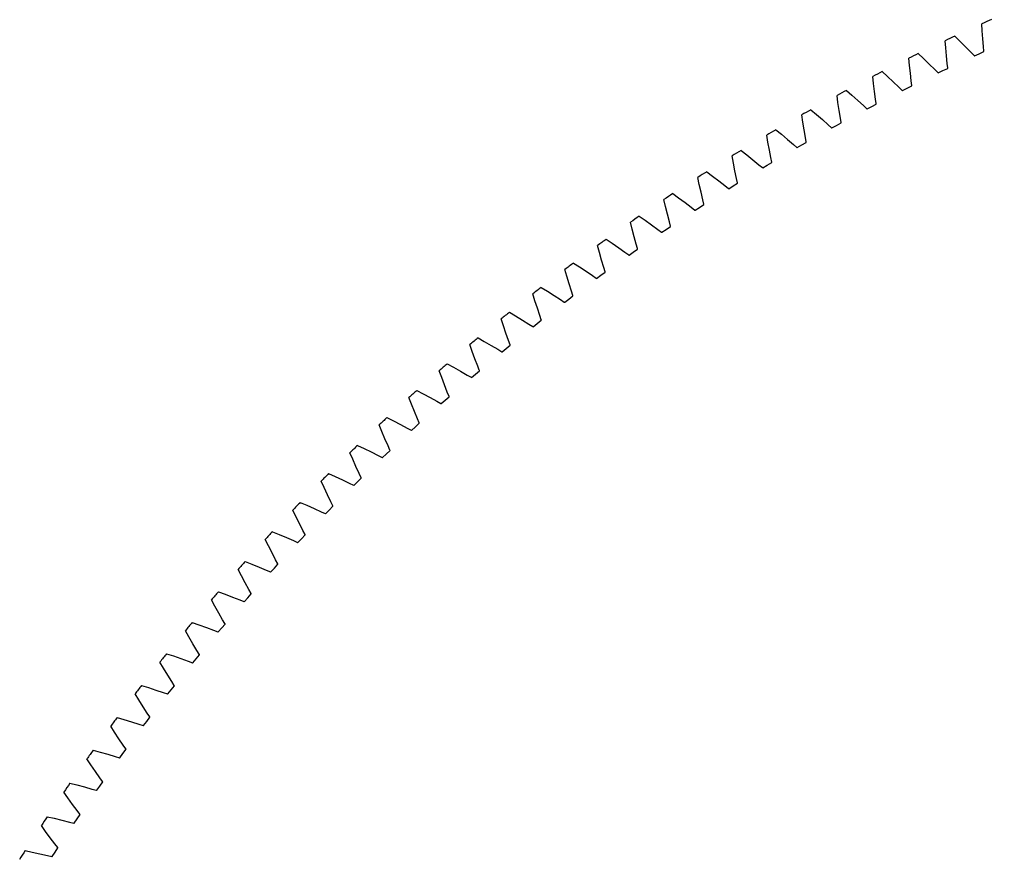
# Model space of a CAD drawing. Extents: x -220 to 220, y -220 to 220.
# Drawn here: x -185.7 to -89.1, y 117.4 to 200.8 of the extents above; entities that cross this region are included whole.
import ezdxf

# ---------------------------------------------------------------- set-up
doc = ezdxf.new("R2010")
doc.units = 0

msp = doc.modelspace()

# ---------------------------------------------------------------- linework, layer by layer
at = {"layer": 'layer0'}
for p, q in [((-90.046, 199.68), (-90.091, 200.39)), ((-92.779, 199.16), (-92.27, 198.662)), ((-89.989, 198.892), (-90.046, 199.68)), ((-93.678, 198.002), (-93.736, 198.711)), ((-93.607, 197.215), (-93.678, 198.002)), ((-92.27, 198.662), (-91.711, 198.104)), ((-91.711, 198.104), (-91.175, 197.558)), ((-89.926, 198.13), (-89.989, 198.892)), ((-89.885, 197.68), (-89.926, 198.13)), ((-96.401, 197.432), (-95.883, 196.944)), ((-93.53, 196.454), (-93.607, 197.215)), ((-91.175, 197.558), (-90.862, 197.233)), ((-90.862, 197.233), (-90.838, 197.212)), ((-90.838, 197.212), (-90.829, 197.209)), ((-90.829, 197.209), (-90.359, 197.424)), ((-90.359, 197.424), (-89.889, 197.64)), ((-89.889, 197.64), (-89.885, 197.648)), ((-89.885, 197.648), (-89.885, 197.68)), ((-97.279, 196.258), (-97.349, 196.966)), ((-97.193, 195.473), (-97.279, 196.258)), ((-95.883, 196.944), (-95.314, 196.396)), ((-95.314, 196.396), (-94.768, 195.86)), ((-93.48, 196.005), (-93.53, 196.454)), ((-100.847, 194.449), (-100.93, 195.155)), ((-99.99, 195.638), (-99.464, 195.16)), ((-99.464, 195.16), (-98.885, 194.622)), ((-97.102, 194.713), (-97.193, 195.473)), ((-94.768, 195.86), (-94.449, 195.54)), ((-94.449, 195.54), (-94.424, 195.52)), ((-94.424, 195.52), (-94.416, 195.517)), ((-94.416, 195.517), (-93.95, 195.741)), ((-93.95, 195.741), (-93.483, 195.965)), ((-93.483, 195.965), (-93.48, 195.973)), ((-93.48, 195.973), (-93.48, 196.005)), ((-100.747, 193.665), (-100.847, 194.449)), ((-98.885, 194.622), (-98.33, 194.096)), ((-97.509, 193.993), (-97.047, 194.225)), ((-97.045, 194.265), (-97.102, 194.713)), ((-97.047, 194.225), (-97.043, 194.233)), ((-97.043, 194.233), (-97.045, 194.265)), ((-104.382, 192.575), (-104.478, 193.279)), ((-103.547, 193.78), (-103.012, 193.311)), ((-103.012, 193.311), (-102.423, 192.784)), ((-100.642, 192.907), (-100.747, 193.665)), ((-98.33, 194.096), (-98.005, 193.783)), ((-98.005, 193.783), (-97.98, 193.762)), ((-97.98, 193.762), (-97.971, 193.76)), ((-97.971, 193.76), (-97.509, 193.993)), ((-104.267, 191.793), (-104.382, 192.575)), ((-102.423, 192.784), (-101.858, 192.268)), ((-101.858, 192.268), (-101.528, 191.96)), ((-101.036, 192.179), (-100.578, 192.42)), ((-100.576, 192.461), (-100.642, 192.907)), ((-100.578, 192.42), (-100.575, 192.428)), ((-100.575, 192.428), (-100.576, 192.461)), ((-107.882, 190.636), (-107.99, 191.339)), ((-107.069, 191.856), (-106.526, 191.397)), ((-106.526, 191.397), (-105.927, 190.881)), ((-104.149, 191.037), (-104.267, 191.793)), ((-101.528, 191.96), (-101.502, 191.941)), ((-101.502, 191.941), (-101.493, 191.939)), ((-101.493, 191.939), (-101.036, 192.179)), ((-107.753, 189.856), (-107.882, 190.636)), ((-105.927, 190.881), (-105.353, 190.375)), ((-105.353, 190.375), (-105.017, 190.074)), ((-104.982, 190.053), (-104.529, 190.302)), ((-104.529, 190.302), (-104.076, 190.551)), ((-104.075, 190.592), (-104.149, 191.037)), ((-104.076, 190.551), (-104.072, 190.559)), ((-104.072, 190.559), (-104.075, 190.592)), ((-111.346, 188.634), (-111.467, 189.335)), ((-110.555, 189.869), (-110.004, 189.42)), ((-110.004, 189.42), (-109.396, 188.915)), ((-107.62, 189.103), (-107.753, 189.856)), ((-105.017, 190.074), (-104.991, 190.055)), ((-104.991, 190.055), (-104.982, 190.053)), ((-111.203, 187.857), (-111.346, 188.634)), ((-109.396, 188.915), (-108.812, 188.419)), ((-108.812, 188.419), (-108.471, 188.124)), ((-108.436, 188.104), (-107.987, 188.361)), ((-107.987, 188.361), (-107.539, 188.618)), ((-107.538, 188.659), (-107.62, 189.103)), ((-107.539, 188.618), (-107.535, 188.627)), ((-107.535, 188.627), (-107.538, 188.659)), ((-114.004, 187.818), (-113.445, 187.379)), ((-113.445, 187.379), (-112.828, 186.885)), ((-111.056, 187.106), (-111.203, 187.857)), ((-108.471, 188.124), (-108.444, 188.105)), ((-108.444, 188.105), (-108.436, 188.104)), ((-114.772, 186.569), (-114.907, 187.267)), ((-114.615, 185.794), (-114.772, 186.569)), ((-112.828, 186.885), (-112.236, 186.401)), ((-112.236, 186.401), (-111.889, 186.112)), ((-111.409, 186.357), (-110.966, 186.623)), ((-110.966, 186.663), (-111.056, 187.106)), ((-110.963, 186.631), (-110.966, 186.663)), ((-110.966, 186.623), (-110.963, 186.631)), ((-117.416, 185.704), (-116.848, 185.276)), ((-114.455, 185.046), (-114.615, 185.794)), ((-111.889, 186.112), (-111.862, 186.093)), ((-111.862, 186.093), (-111.853, 186.092)), ((-111.853, 186.092), (-111.409, 186.357)), ((-118.161, 184.441), (-118.308, 185.137)), ((-116.848, 185.276), (-116.222, 184.793)), ((-116.222, 184.793), (-115.621, 184.32)), ((-114.794, 184.291), (-114.356, 184.565)), ((-114.357, 184.606), (-114.455, 185.046)), ((-114.353, 184.573), (-114.357, 184.606)), ((-114.356, 184.565), (-114.353, 184.573)), ((-120.788, 183.529), (-120.212, 183.111)), ((-117.989, 183.67), (-118.161, 184.441)), ((-117.816, 182.925), (-117.989, 183.67)), ((-115.621, 184.32), (-115.269, 184.037)), ((-115.269, 184.037), (-115.242, 184.019)), ((-115.242, 184.019), (-115.233, 184.018)), ((-115.233, 184.018), (-114.794, 184.291)), ((-121.509, 182.253), (-121.669, 182.946)), ((-120.212, 183.111), (-119.578, 182.64)), ((-119.578, 182.64), (-118.968, 182.177)), ((-117.709, 182.486), (-117.816, 182.925)), ((-121.324, 181.484), (-121.509, 182.253)), ((-118.968, 182.177), (-118.611, 181.901)), ((-118.611, 181.901), (-118.584, 181.884)), ((-118.584, 181.884), (-118.575, 181.883)), ((-118.575, 181.883), (-118.141, 182.164)), ((-118.141, 182.164), (-117.707, 182.445)), ((-117.705, 182.454), (-117.709, 182.486)), ((-117.707, 182.445), (-117.705, 182.454)), ((-124.818, 180.003), (-124.99, 180.693)), ((-124.12, 181.292), (-123.537, 180.884)), ((-123.537, 180.884), (-122.894, 180.425)), ((-121.137, 180.743), (-121.324, 181.484)), ((-121.023, 180.306), (-121.137, 180.743)), ((-124.619, 179.238), (-124.818, 180.003)), ((-122.894, 180.425), (-122.276, 179.974)), ((-122.276, 179.974), (-121.914, 179.705)), ((-121.914, 179.705), (-121.886, 179.688)), ((-121.886, 179.688), (-121.877, 179.687)), ((-121.877, 179.687), (-121.448, 179.976)), ((-121.448, 179.976), (-121.02, 180.265)), ((-121.017, 180.274), (-121.023, 180.306)), ((-121.02, 180.265), (-121.017, 180.274)), ((-127.41, 178.995), (-126.82, 178.598)), ((-124.418, 178.5), (-124.619, 179.238)), ((-128.085, 177.693), (-128.27, 178.38)), ((-126.82, 178.598), (-126.169, 178.151)), ((-126.169, 178.151), (-125.543, 177.711)), ((-125.543, 177.711), (-125.175, 177.448)), ((-125.139, 177.431), (-124.715, 177.728)), ((-124.715, 177.728), (-124.292, 178.025)), ((-124.296, 178.065), (-124.418, 178.5)), ((-124.29, 178.033), (-124.296, 178.065)), ((-124.292, 178.025), (-124.29, 178.033)), ((-127.871, 176.932), (-128.085, 177.693)), ((-127.657, 176.198), (-127.871, 176.932)), ((-125.175, 177.448), (-125.147, 177.432)), ((-125.147, 177.432), (-125.139, 177.431)), ((-131.309, 175.324), (-131.506, 176.007)), ((-130.658, 176.638), (-130.061, 176.252)), ((-130.061, 176.252), (-129.401, 175.817)), ((-129.401, 175.817), (-128.767, 175.388)), ((-127.527, 175.766), (-127.657, 176.198)), ((-131.082, 174.567), (-131.309, 175.324)), ((-128.767, 175.388), (-128.396, 175.132)), ((-128.396, 175.132), (-128.367, 175.116)), ((-128.367, 175.116), (-128.358, 175.116)), ((-128.358, 175.116), (-127.941, 175.42)), ((-127.941, 175.42), (-127.523, 175.725)), ((-127.521, 175.734), (-127.527, 175.766)), ((-127.523, 175.725), (-127.521, 175.734)), ((-133.862, 174.222), (-133.258, 173.847)), ((-133.258, 173.847), (-132.591, 173.424)), ((-130.854, 173.837), (-131.082, 174.567)), ((-134.489, 172.897), (-134.699, 173.576)), ((-134.248, 172.144), (-134.489, 172.897)), ((-132.591, 173.424), (-131.949, 173.007)), ((-131.949, 173.007), (-131.573, 172.758)), ((-131.535, 172.742), (-131.123, 173.054)), ((-131.123, 173.054), (-130.711, 173.367)), ((-130.716, 173.407), (-130.854, 173.837)), ((-130.709, 173.375), (-130.716, 173.407)), ((-130.711, 173.367), (-130.709, 173.375)), ((-134.007, 171.418), (-134.248, 172.144)), ((-131.573, 172.758), (-131.544, 172.743)), ((-131.544, 172.743), (-131.535, 172.742)), ((-137.624, 170.412), (-137.847, 171.087)), ((-137.022, 171.748), (-136.411, 171.384)), ((-136.411, 171.384), (-135.736, 170.973)), ((-135.736, 170.973), (-135.087, 170.568)), ((-134.262, 170.631), (-133.856, 170.95)), ((-133.861, 170.991), (-134.007, 171.418)), ((-133.854, 170.959), (-133.861, 170.991)), ((-133.856, 170.95), (-133.854, 170.959)), ((-137.37, 169.664), (-137.624, 170.412)), ((-135.087, 170.568), (-134.706, 170.326)), ((-134.706, 170.326), (-134.677, 170.311)), ((-134.677, 170.311), (-134.668, 170.311)), ((-134.668, 170.311), (-134.262, 170.631)), ((-140.136, 169.217), (-139.518, 168.864)), ((-137.116, 168.942), (-137.37, 169.664)), ((-140.714, 167.87), (-140.948, 168.541)), ((-139.518, 168.864), (-138.836, 168.466)), ((-138.836, 168.466), (-138.18, 168.073)), ((-138.18, 168.073), (-137.794, 167.837)), ((-137.756, 167.823), (-137.356, 168.15)), ((-137.356, 168.15), (-136.956, 168.477)), ((-136.962, 168.517), (-137.116, 168.942)), ((-136.954, 168.486), (-136.962, 168.517)), ((-136.956, 168.477), (-136.954, 168.486)), ((-140.446, 167.126), (-140.714, 167.87)), ((-140.178, 166.409), (-140.446, 167.126)), ((-137.794, 167.837), (-137.765, 167.823)), ((-137.765, 167.823), (-137.756, 167.823)), ((-143.203, 166.629), (-142.579, 166.288)), ((-142.579, 166.288), (-141.89, 165.902)), ((-140.017, 165.988), (-140.178, 166.409)), ((-143.756, 165.272), (-144.003, 165.939)), ((-143.475, 164.533), (-143.756, 165.272)), ((-141.89, 165.902), (-141.226, 165.521)), ((-141.226, 165.521), (-140.837, 165.293)), ((-140.837, 165.293), (-140.807, 165.279)), ((-140.807, 165.279), (-140.798, 165.279)), ((-140.798, 165.279), (-140.404, 165.613)), ((-140.404, 165.613), (-140.01, 165.948)), ((-140.008, 165.957), (-140.017, 165.988)), ((-140.01, 165.948), (-140.008, 165.957)), ((-143.194, 163.821), (-143.475, 164.533)), ((-146.751, 162.618), (-147.01, 163.281)), ((-146.223, 163.986), (-145.593, 163.656)), ((-145.593, 163.656), (-144.896, 163.283)), ((-144.896, 163.283), (-144.226, 162.914)), ((-143.405, 163.021), (-143.017, 163.363)), ((-143.025, 163.403), (-143.194, 163.821)), ((-143.016, 163.372), (-143.025, 163.403)), ((-143.017, 163.363), (-143.016, 163.372)), ((-146.456, 161.885), (-146.751, 162.618)), ((-144.226, 162.914), (-143.832, 162.693)), ((-143.832, 162.693), (-143.803, 162.68)), ((-143.803, 162.68), (-143.794, 162.68)), ((-143.794, 162.68), (-143.405, 163.021)), ((-149.193, 161.288), (-148.557, 160.97)), ((-146.162, 161.179), (-146.456, 161.885)), ((-149.696, 159.911), (-149.967, 160.569)), ((-148.557, 160.97), (-147.854, 160.609)), ((-147.854, 160.609), (-147.177, 160.253)), ((-146.741, 160.027), (-146.359, 160.375)), ((-146.359, 160.375), (-145.977, 160.724)), ((-145.986, 160.763), (-146.162, 161.179)), ((-145.976, 160.732), (-145.986, 160.763)), ((-145.977, 160.724), (-145.976, 160.732)), ((-149.388, 159.184), (-149.696, 159.911)), ((-147.177, 160.253), (-146.78, 160.039)), ((-146.78, 160.039), (-146.75, 160.026)), ((-146.75, 160.026), (-146.741, 160.027)), ((-152.114, 158.536), (-151.472, 158.23)), ((-149.082, 158.482), (-149.388, 159.184)), ((-148.898, 158.07), (-149.082, 158.482)), ((-152.592, 157.15), (-152.875, 157.803)), ((-151.472, 158.23), (-150.763, 157.882)), ((-150.763, 157.882), (-150.08, 157.538)), ((-150.08, 157.538), (-149.678, 157.331)), ((-149.639, 157.32), (-149.264, 157.675)), ((-149.264, 157.675), (-148.888, 158.031)), ((-148.887, 158.039), (-148.898, 158.07)), ((-148.888, 158.031), (-148.887, 158.039)), ((-152.27, 156.429), (-152.592, 157.15)), ((-149.678, 157.331), (-149.648, 157.319)), ((-149.648, 157.319), (-149.639, 157.32)), ((-154.984, 155.732), (-154.337, 155.437)), ((-151.951, 155.733), (-152.27, 156.429)), ((-151.76, 155.324), (-151.951, 155.733)), ((-155.437, 154.337), (-155.732, 154.984)), ((-154.337, 155.437), (-153.621, 155.102)), ((-153.621, 155.102), (-152.932, 154.77)), ((-152.932, 154.77), (-152.527, 154.571)), ((-152.527, 154.571), (-152.496, 154.56)), ((-152.496, 154.56), (-152.487, 154.56)), ((-152.487, 154.56), (-152.119, 154.923)), ((-152.119, 154.923), (-151.75, 155.285)), ((-151.749, 155.294), (-151.76, 155.324)), ((-151.75, 155.285), (-151.749, 155.294)), ((-155.102, 153.621), (-155.437, 154.337)), ((-154.77, 152.932), (-155.102, 153.621)), ((-157.803, 152.875), (-157.15, 152.592)), ((-154.571, 152.527), (-154.77, 152.932)), ((-158.23, 151.472), (-158.536, 152.114)), ((-157.15, 152.592), (-156.429, 152.27)), ((-156.429, 152.27), (-155.733, 151.951)), ((-155.733, 151.951), (-155.324, 151.76)), ((-155.324, 151.76), (-155.294, 151.749)), ((-155.294, 151.749), (-155.285, 151.75)), ((-155.285, 151.75), (-154.923, 152.119)), ((-154.923, 152.119), (-154.56, 152.487)), ((-154.56, 152.496), (-154.571, 152.527)), ((-154.56, 152.487), (-154.56, 152.496)), ((-157.882, 150.763), (-158.23, 151.472)), ((-157.538, 150.08), (-157.882, 150.763)), ((-160.569, 149.967), (-159.911, 149.696)), ((-157.331, 149.678), (-157.538, 150.08)), ((-160.97, 148.557), (-161.288, 149.193)), ((-159.911, 149.696), (-159.184, 149.388)), ((-159.184, 149.388), (-158.482, 149.082)), ((-158.482, 149.082), (-158.07, 148.898)), ((-158.07, 148.898), (-158.039, 148.887)), ((-158.039, 148.887), (-158.031, 148.888)), ((-158.031, 148.888), (-157.675, 149.264)), ((-157.675, 149.264), (-157.32, 149.639)), ((-157.319, 149.648), (-157.331, 149.678)), ((-157.32, 149.639), (-157.319, 149.648)), ((-160.609, 147.854), (-160.97, 148.557)), ((-160.253, 147.177), (-160.609, 147.854)), ((-163.281, 147.01), (-162.618, 146.751)), ((-160.039, 146.78), (-160.253, 147.177)), ((-163.656, 145.593), (-163.986, 146.223)), ((-162.618, 146.751), (-161.885, 146.456)), ((-161.885, 146.456), (-161.179, 146.162)), ((-161.179, 146.162), (-160.763, 145.986)), ((-160.763, 145.986), (-160.732, 145.976)), ((-160.732, 145.976), (-160.724, 145.977)), ((-160.724, 145.977), (-160.375, 146.359)), ((-160.375, 146.359), (-160.027, 146.741)), ((-160.026, 146.75), (-160.039, 146.78)), ((-160.027, 146.741), (-160.026, 146.75)), ((-163.283, 144.896), (-163.656, 145.593)), ((-162.914, 144.226), (-163.283, 144.896)), ((-165.939, 144.003), (-165.272, 143.756)), ((-162.693, 143.832), (-162.914, 144.226)), ((-166.288, 142.579), (-166.629, 143.203)), ((-165.272, 143.756), (-164.533, 143.475)), ((-164.533, 143.475), (-163.821, 143.194)), ((-163.821, 143.194), (-163.403, 143.025)), ((-163.403, 143.025), (-163.372, 143.016)), ((-163.372, 143.016), (-163.363, 143.017)), ((-163.363, 143.017), (-163.021, 143.405)), ((-163.021, 143.405), (-162.68, 143.794)), ((-162.68, 143.803), (-162.693, 143.832)), ((-162.68, 143.794), (-162.68, 143.803)), ((-165.902, 141.89), (-166.288, 142.579)), ((-165.521, 141.226), (-165.902, 141.89)), ((-165.293, 140.837), (-165.521, 141.226)), ((-168.864, 139.518), (-169.217, 140.136)), ((-168.541, 140.948), (-167.87, 140.714)), ((-167.87, 140.714), (-167.126, 140.446)), ((-167.126, 140.446), (-166.409, 140.178)), ((-166.409, 140.178), (-165.988, 140.017)), ((-165.948, 140.01), (-165.613, 140.404)), ((-165.613, 140.404), (-165.279, 140.798)), ((-165.279, 140.807), (-165.293, 140.837)), ((-165.279, 140.798), (-165.279, 140.807)), ((-168.466, 138.836), (-168.864, 139.518)), ((-165.988, 140.017), (-165.957, 140.008)), ((-165.957, 140.008), (-165.948, 140.01)), ((-168.073, 138.18), (-168.466, 138.836)), ((-167.837, 137.794), (-168.073, 138.18)), ((-171.087, 137.847), (-170.412, 137.624)), ((-170.412, 137.624), (-169.664, 137.37)), ((-169.664, 137.37), (-168.942, 137.116)), ((-168.477, 136.956), (-168.15, 137.356)), ((-168.15, 137.356), (-167.823, 137.756)), ((-167.823, 137.765), (-167.837, 137.794)), ((-167.823, 137.756), (-167.823, 137.765)), ((-171.384, 136.411), (-171.748, 137.022)), ((-170.973, 135.736), (-171.384, 136.411)), ((-168.942, 137.116), (-168.517, 136.962)), ((-168.517, 136.962), (-168.486, 136.954)), ((-168.486, 136.954), (-168.477, 136.956)), ((-170.568, 135.087), (-170.973, 135.736)), ((-173.576, 134.699), (-172.897, 134.489)), ((-172.897, 134.489), (-172.144, 134.248)), ((-172.144, 134.248), (-171.418, 134.007)), ((-170.95, 133.856), (-170.631, 134.262)), ((-170.631, 134.262), (-170.311, 134.668)), ((-170.326, 134.706), (-170.568, 135.087)), ((-170.311, 134.677), (-170.326, 134.706)), ((-170.311, 134.668), (-170.311, 134.677)), ((-173.847, 133.258), (-174.222, 133.862)), ((-171.418, 134.007), (-170.991, 133.861)), ((-170.991, 133.861), (-170.959, 133.854)), ((-170.959, 133.854), (-170.95, 133.856)), ((-173.424, 132.591), (-173.847, 133.258)), ((-173.007, 131.949), (-173.424, 132.591)), ((-176.007, 131.506), (-175.324, 131.309)), ((-173.054, 131.123), (-172.742, 131.535)), ((-172.758, 131.573), (-173.007, 131.949)), ((-172.743, 131.544), (-172.758, 131.573)), ((-172.742, 131.535), (-172.743, 131.544)), ((-176.252, 130.061), (-176.638, 130.658)), ((-175.324, 131.309), (-174.567, 131.082)), ((-174.567, 131.082), (-173.837, 130.854)), ((-173.837, 130.854), (-173.407, 130.716)), ((-173.407, 130.716), (-173.375, 130.709)), ((-173.375, 130.709), (-173.367, 130.711)), ((-173.367, 130.711), (-173.054, 131.123)), ((-175.817, 129.401), (-176.252, 130.061)), ((-175.388, 128.767), (-175.817, 129.401)), ((-175.132, 128.396), (-175.388, 128.767)), ((-178.38, 128.27), (-177.693, 128.085)), ((-177.693, 128.085), (-176.932, 127.871)), ((-176.932, 127.871), (-176.198, 127.657)), ((-176.198, 127.657), (-175.766, 127.527)), ((-175.766, 127.527), (-175.734, 127.521)), ((-175.734, 127.521), (-175.725, 127.523)), ((-175.725, 127.523), (-175.42, 127.941)), ((-175.42, 127.941), (-175.116, 128.358)), ((-175.116, 128.367), (-175.132, 128.396)), ((-175.116, 128.358), (-175.116, 128.367)), ((-178.598, 126.82), (-178.995, 127.41)), ((-178.151, 126.169), (-178.598, 126.82)), ((-177.711, 125.543), (-178.151, 126.169)), ((-180.693, 124.99), (-180.003, 124.818)), ((-180.003, 124.818), (-179.238, 124.619)), ((-179.238, 124.619), (-178.5, 124.418)), ((-178.025, 124.292), (-177.728, 124.715)), ((-177.728, 124.715), (-177.431, 125.139)), ((-177.448, 125.175), (-177.711, 125.543)), ((-177.432, 125.147), (-177.448, 125.175)), ((-177.431, 125.139), (-177.432, 125.147)), ((-180.884, 123.537), (-181.292, 124.12)), ((-178.5, 124.418), (-178.065, 124.296)), ((-178.065, 124.296), (-178.033, 124.29)), ((-178.033, 124.29), (-178.025, 124.292)), ((-180.425, 122.894), (-180.884, 123.537)), ((-179.974, 122.276), (-180.425, 122.894)), ((-179.976, 121.448), (-179.687, 121.877)), ((-179.705, 121.914), (-179.974, 122.276)), ((-179.688, 121.886), (-179.705, 121.914)), ((-179.687, 121.877), (-179.688, 121.886)), ((-183.111, 120.212), (-183.529, 120.788)), ((-182.946, 121.669), (-182.253, 121.509)), ((-182.253, 121.509), (-181.484, 121.324)), ((-181.484, 121.324), (-180.743, 121.137)), ((-180.743, 121.137), (-180.306, 121.023)), ((-180.306, 121.023), (-180.274, 121.017)), ((-180.274, 121.017), (-180.265, 121.02)), ((-180.265, 121.02), (-179.976, 121.448)), ((-182.64, 119.578), (-183.111, 120.212)), ((-182.177, 118.968), (-182.64, 119.578)), ((-181.901, 118.611), (-182.177, 118.968)), ((-185.137, 118.308), (-184.441, 118.161)), ((-184.441, 118.161), (-183.67, 117.989)), ((-183.67, 117.989), (-182.925, 117.816)), ((-182.445, 117.707), (-182.164, 118.141)), ((-182.164, 118.141), (-181.883, 118.575)), ((-181.884, 118.584), (-181.901, 118.611)), ((-181.883, 118.575), (-181.884, 118.584)), ((-182.925, 117.816), (-182.486, 117.709)), ((-182.486, 117.709), (-182.454, 117.705)), ((-182.454, 117.705), (-182.445, 117.707))]:
    msp.add_line(p, q, dxfattribs=at)
for start, end in [(113.93198, 114.20756), (114.97849, 115.25408), (116.025, 116.30058), (117.07151, 117.34709), (118.11802, 118.39361), (119.16453, 119.44012), (120.21104, 120.48663), (121.25755, 121.53314), (122.30407, 122.57965), (123.35058, 123.62617), (124.39709, 124.67268), (125.4436, 125.71919), (126.49011, 126.7657), (127.53663, 127.81222), (128.58314, 128.85872), (129.62965, 129.90523), (130.67616, 130.95174), (131.72267, 131.99826), (132.76918, 133.04477), (133.8157, 134.09128), (134.86221, 135.13779), (135.90872, 136.1843), (136.95523, 137.23082), (138.00174, 138.27733), (139.04826, 139.32384), (140.09477, 140.37035), (141.14128, 141.41686), (142.18778, 142.46337), (143.2343, 143.50989), (144.28081, 144.5564), (145.32732, 145.60291), (146.37383, 146.64942), (147.42035, 147.69593)]:
    msp.add_arc((0, 0), 219.71, start, end, dxfattribs=at)
at = {"layer": 'layer1'}
for p, q in [((-90.046, 199.68), (-90.091, 200.39)), ((-92.779, 199.16), (-92.27, 198.662)), ((-89.989, 198.892), (-90.046, 199.68)), ((-93.678, 198.002), (-93.736, 198.711)), ((-93.607, 197.215), (-93.678, 198.002)), ((-92.27, 198.662), (-91.711, 198.104)), ((-91.711, 198.104), (-91.175, 197.558)), ((-89.926, 198.13), (-89.989, 198.892)), ((-89.885, 197.68), (-89.926, 198.13)), ((-96.401, 197.432), (-95.883, 196.944)), ((-93.53, 196.454), (-93.607, 197.215)), ((-91.175, 197.558), (-90.862, 197.233)), ((-90.862, 197.233), (-90.838, 197.212)), ((-90.838, 197.212), (-90.829, 197.209)), ((-90.829, 197.209), (-90.359, 197.424)), ((-90.359, 197.424), (-89.889, 197.64)), ((-89.889, 197.64), (-89.885, 197.648)), ((-89.885, 197.648), (-89.885, 197.68)), ((-97.279, 196.258), (-97.349, 196.966)), ((-97.193, 195.473), (-97.279, 196.258)), ((-95.883, 196.944), (-95.314, 196.396)), ((-95.314, 196.396), (-94.768, 195.86)), ((-93.48, 196.005), (-93.53, 196.454)), ((-100.847, 194.449), (-100.93, 195.155)), ((-99.99, 195.638), (-99.464, 195.16)), ((-99.464, 195.16), (-98.885, 194.622)), ((-97.102, 194.713), (-97.193, 195.473)), ((-94.768, 195.86), (-94.449, 195.54)), ((-94.449, 195.54), (-94.424, 195.52)), ((-94.424, 195.52), (-94.416, 195.517)), ((-94.416, 195.517), (-93.95, 195.741)), ((-93.95, 195.741), (-93.483, 195.965)), ((-93.483, 195.965), (-93.48, 195.973)), ((-93.48, 195.973), (-93.48, 196.005)), ((-100.747, 193.665), (-100.847, 194.449)), ((-98.885, 194.622), (-98.33, 194.096)), ((-97.509, 193.993), (-97.047, 194.225)), ((-97.045, 194.265), (-97.102, 194.713)), ((-97.047, 194.225), (-97.043, 194.233)), ((-97.043, 194.233), (-97.045, 194.265)), ((-104.382, 192.575), (-104.478, 193.279)), ((-103.547, 193.78), (-103.012, 193.311)), ((-103.012, 193.311), (-102.423, 192.784)), ((-100.642, 192.907), (-100.747, 193.665)), ((-98.33, 194.096), (-98.005, 193.783)), ((-98.005, 193.783), (-97.98, 193.762)), ((-97.98, 193.762), (-97.971, 193.76)), ((-97.971, 193.76), (-97.509, 193.993)), ((-104.267, 191.793), (-104.382, 192.575)), ((-102.423, 192.784), (-101.858, 192.268)), ((-101.858, 192.268), (-101.528, 191.96)), ((-101.036, 192.179), (-100.578, 192.42)), ((-100.576, 192.461), (-100.642, 192.907)), ((-100.578, 192.42), (-100.575, 192.428)), ((-100.575, 192.428), (-100.576, 192.461)), ((-107.882, 190.636), (-107.99, 191.339)), ((-107.069, 191.856), (-106.526, 191.397)), ((-106.526, 191.397), (-105.927, 190.881)), ((-104.149, 191.037), (-104.267, 191.793)), ((-101.528, 191.96), (-101.502, 191.941)), ((-101.502, 191.941), (-101.493, 191.939)), ((-101.493, 191.939), (-101.036, 192.179)), ((-107.753, 189.856), (-107.882, 190.636)), ((-105.927, 190.881), (-105.353, 190.375)), ((-105.353, 190.375), (-105.017, 190.074)), ((-104.982, 190.053), (-104.529, 190.302)), ((-104.529, 190.302), (-104.076, 190.551)), ((-104.075, 190.592), (-104.149, 191.037)), ((-104.076, 190.551), (-104.072, 190.559)), ((-104.072, 190.559), (-104.075, 190.592)), ((-111.346, 188.634), (-111.467, 189.335)), ((-110.555, 189.869), (-110.004, 189.42)), ((-110.004, 189.42), (-109.396, 188.915)), ((-107.62, 189.103), (-107.753, 189.856)), ((-105.017, 190.074), (-104.991, 190.055)), ((-104.991, 190.055), (-104.982, 190.053)), ((-111.203, 187.857), (-111.346, 188.634)), ((-109.396, 188.915), (-108.812, 188.419)), ((-108.812, 188.419), (-108.471, 188.124)), ((-108.436, 188.104), (-107.987, 188.361)), ((-107.987, 188.361), (-107.539, 188.618)), ((-107.538, 188.659), (-107.62, 189.103)), ((-107.539, 188.618), (-107.535, 188.627)), ((-107.535, 188.627), (-107.538, 188.659)), ((-114.004, 187.818), (-113.445, 187.379)), ((-113.445, 187.379), (-112.828, 186.885)), ((-111.056, 187.106), (-111.203, 187.857)), ((-108.471, 188.124), (-108.444, 188.105)), ((-108.444, 188.105), (-108.436, 188.104)), ((-114.772, 186.569), (-114.907, 187.267)), ((-114.615, 185.794), (-114.772, 186.569)), ((-112.828, 186.885), (-112.236, 186.401)), ((-112.236, 186.401), (-111.889, 186.112)), ((-111.409, 186.357), (-110.966, 186.623)), ((-110.966, 186.663), (-111.056, 187.106)), ((-110.963, 186.631), (-110.966, 186.663)), ((-110.966, 186.623), (-110.963, 186.631)), ((-117.416, 185.704), (-116.848, 185.276)), ((-114.455, 185.046), (-114.615, 185.794)), ((-111.889, 186.112), (-111.862, 186.093)), ((-111.862, 186.093), (-111.853, 186.092)), ((-111.853, 186.092), (-111.409, 186.357)), ((-118.161, 184.441), (-118.308, 185.137)), ((-116.848, 185.276), (-116.222, 184.793)), ((-116.222, 184.793), (-115.621, 184.32)), ((-114.794, 184.291), (-114.356, 184.565)), ((-114.357, 184.606), (-114.455, 185.046)), ((-114.353, 184.573), (-114.357, 184.606)), ((-114.356, 184.565), (-114.353, 184.573)), ((-120.788, 183.529), (-120.212, 183.111)), ((-117.989, 183.67), (-118.161, 184.441)), ((-117.816, 182.925), (-117.989, 183.67)), ((-115.621, 184.32), (-115.269, 184.037)), ((-115.269, 184.037), (-115.242, 184.019)), ((-115.242, 184.019), (-115.233, 184.018)), ((-115.233, 184.018), (-114.794, 184.291)), ((-121.509, 182.253), (-121.669, 182.946)), ((-120.212, 183.111), (-119.578, 182.64)), ((-119.578, 182.64), (-118.968, 182.177)), ((-117.709, 182.486), (-117.816, 182.925)), ((-121.324, 181.484), (-121.509, 182.253)), ((-118.968, 182.177), (-118.611, 181.901)), ((-118.611, 181.901), (-118.584, 181.884)), ((-118.584, 181.884), (-118.575, 181.883)), ((-118.575, 181.883), (-118.141, 182.164)), ((-118.141, 182.164), (-117.707, 182.445)), ((-117.705, 182.454), (-117.709, 182.486)), ((-117.707, 182.445), (-117.705, 182.454)), ((-124.818, 180.003), (-124.99, 180.693)), ((-124.12, 181.292), (-123.537, 180.884)), ((-123.537, 180.884), (-122.894, 180.425)), ((-121.137, 180.743), (-121.324, 181.484)), ((-121.023, 180.306), (-121.137, 180.743)), ((-124.619, 179.238), (-124.818, 180.003)), ((-122.894, 180.425), (-122.276, 179.974)), ((-122.276, 179.974), (-121.914, 179.705)), ((-121.914, 179.705), (-121.886, 179.688)), ((-121.886, 179.688), (-121.877, 179.687)), ((-121.877, 179.687), (-121.448, 179.976)), ((-121.448, 179.976), (-121.02, 180.265)), ((-121.017, 180.274), (-121.023, 180.306)), ((-121.02, 180.265), (-121.017, 180.274)), ((-127.41, 178.995), (-126.82, 178.598)), ((-124.418, 178.5), (-124.619, 179.238)), ((-128.085, 177.693), (-128.27, 178.38)), ((-126.82, 178.598), (-126.169, 178.151)), ((-126.169, 178.151), (-125.543, 177.711)), ((-125.543, 177.711), (-125.175, 177.448)), ((-125.139, 177.431), (-124.715, 177.728)), ((-124.715, 177.728), (-124.292, 178.025)), ((-124.296, 178.065), (-124.418, 178.5)), ((-124.29, 178.033), (-124.296, 178.065)), ((-124.292, 178.025), (-124.29, 178.033)), ((-127.871, 176.932), (-128.085, 177.693)), ((-127.657, 176.198), (-127.871, 176.932)), ((-125.175, 177.448), (-125.147, 177.432)), ((-125.147, 177.432), (-125.139, 177.431)), ((-131.309, 175.324), (-131.506, 176.007)), ((-130.658, 176.638), (-130.061, 176.252)), ((-130.061, 176.252), (-129.401, 175.817)), ((-129.401, 175.817), (-128.767, 175.388)), ((-127.527, 175.766), (-127.657, 176.198)), ((-131.082, 174.567), (-131.309, 175.324)), ((-128.767, 175.388), (-128.396, 175.132)), ((-128.396, 175.132), (-128.367, 175.116)), ((-128.367, 175.116), (-128.358, 175.116)), ((-128.358, 175.116), (-127.941, 175.42)), ((-127.941, 175.42), (-127.523, 175.725)), ((-127.521, 175.734), (-127.527, 175.766)), ((-127.523, 175.725), (-127.521, 175.734)), ((-133.862, 174.222), (-133.258, 173.847)), ((-133.258, 173.847), (-132.591, 173.424)), ((-130.854, 173.837), (-131.082, 174.567)), ((-134.489, 172.897), (-134.699, 173.576)), ((-134.248, 172.144), (-134.489, 172.897)), ((-132.591, 173.424), (-131.949, 173.007)), ((-131.949, 173.007), (-131.573, 172.758)), ((-131.535, 172.742), (-131.123, 173.054)), ((-131.123, 173.054), (-130.711, 173.367)), ((-130.716, 173.407), (-130.854, 173.837)), ((-130.709, 173.375), (-130.716, 173.407)), ((-130.711, 173.367), (-130.709, 173.375)), ((-134.007, 171.418), (-134.248, 172.144)), ((-131.573, 172.758), (-131.544, 172.743)), ((-131.544, 172.743), (-131.535, 172.742)), ((-137.624, 170.412), (-137.847, 171.087)), ((-137.022, 171.748), (-136.411, 171.384)), ((-136.411, 171.384), (-135.736, 170.973)), ((-135.736, 170.973), (-135.087, 170.568)), ((-134.262, 170.631), (-133.856, 170.95)), ((-133.861, 170.991), (-134.007, 171.418)), ((-133.854, 170.959), (-133.861, 170.991)), ((-133.856, 170.95), (-133.854, 170.959)), ((-137.37, 169.664), (-137.624, 170.412)), ((-135.087, 170.568), (-134.706, 170.326)), ((-134.706, 170.326), (-134.677, 170.311)), ((-134.677, 170.311), (-134.668, 170.311)), ((-134.668, 170.311), (-134.262, 170.631)), ((-140.136, 169.217), (-139.518, 168.864)), ((-137.116, 168.942), (-137.37, 169.664)), ((-140.714, 167.87), (-140.948, 168.541)), ((-139.518, 168.864), (-138.836, 168.466)), ((-138.836, 168.466), (-138.18, 168.073)), ((-138.18, 168.073), (-137.794, 167.837)), ((-137.756, 167.823), (-137.356, 168.15)), ((-137.356, 168.15), (-136.956, 168.477)), ((-136.962, 168.517), (-137.116, 168.942)), ((-136.954, 168.486), (-136.962, 168.517)), ((-136.956, 168.477), (-136.954, 168.486)), ((-140.446, 167.126), (-140.714, 167.87)), ((-140.178, 166.409), (-140.446, 167.126)), ((-137.794, 167.837), (-137.765, 167.823)), ((-137.765, 167.823), (-137.756, 167.823)), ((-143.203, 166.629), (-142.579, 166.288)), ((-142.579, 166.288), (-141.89, 165.902)), ((-140.017, 165.988), (-140.178, 166.409)), ((-143.756, 165.272), (-144.003, 165.939)), ((-143.475, 164.533), (-143.756, 165.272)), ((-141.89, 165.902), (-141.226, 165.521)), ((-141.226, 165.521), (-140.837, 165.293)), ((-140.837, 165.293), (-140.807, 165.279)), ((-140.807, 165.279), (-140.798, 165.279)), ((-140.798, 165.279), (-140.404, 165.613)), ((-140.404, 165.613), (-140.01, 165.948)), ((-140.008, 165.957), (-140.017, 165.988)), ((-140.01, 165.948), (-140.008, 165.957)), ((-143.194, 163.821), (-143.475, 164.533)), ((-146.751, 162.618), (-147.01, 163.281)), ((-146.223, 163.986), (-145.593, 163.656)), ((-145.593, 163.656), (-144.896, 163.283)), ((-144.896, 163.283), (-144.226, 162.914)), ((-143.405, 163.021), (-143.017, 163.363)), ((-143.025, 163.403), (-143.194, 163.821)), ((-143.016, 163.372), (-143.025, 163.403)), ((-143.017, 163.363), (-143.016, 163.372)), ((-146.456, 161.885), (-146.751, 162.618)), ((-144.226, 162.914), (-143.832, 162.693)), ((-143.832, 162.693), (-143.803, 162.68)), ((-143.803, 162.68), (-143.794, 162.68)), ((-143.794, 162.68), (-143.405, 163.021)), ((-149.193, 161.288), (-148.557, 160.97)), ((-146.162, 161.179), (-146.456, 161.885)), ((-149.696, 159.911), (-149.967, 160.569)), ((-148.557, 160.97), (-147.854, 160.609)), ((-147.854, 160.609), (-147.177, 160.253)), ((-146.741, 160.027), (-146.359, 160.375)), ((-146.359, 160.375), (-145.977, 160.724)), ((-145.986, 160.763), (-146.162, 161.179)), ((-145.976, 160.732), (-145.986, 160.763)), ((-145.977, 160.724), (-145.976, 160.732)), ((-149.388, 159.184), (-149.696, 159.911)), ((-147.177, 160.253), (-146.78, 160.039)), ((-146.78, 160.039), (-146.75, 160.026)), ((-146.75, 160.026), (-146.741, 160.027)), ((-152.114, 158.536), (-151.472, 158.23)), ((-149.082, 158.482), (-149.388, 159.184)), ((-148.898, 158.07), (-149.082, 158.482)), ((-152.592, 157.15), (-152.875, 157.803)), ((-151.472, 158.23), (-150.763, 157.882)), ((-150.763, 157.882), (-150.08, 157.538)), ((-150.08, 157.538), (-149.678, 157.331)), ((-149.639, 157.32), (-149.264, 157.675)), ((-149.264, 157.675), (-148.888, 158.031)), ((-148.887, 158.039), (-148.898, 158.07)), ((-148.888, 158.031), (-148.887, 158.039)), ((-152.27, 156.429), (-152.592, 157.15)), ((-149.678, 157.331), (-149.648, 157.319)), ((-149.648, 157.319), (-149.639, 157.32)), ((-154.984, 155.732), (-154.337, 155.437)), ((-151.951, 155.733), (-152.27, 156.429)), ((-151.76, 155.324), (-151.951, 155.733)), ((-155.437, 154.337), (-155.732, 154.984)), ((-154.337, 155.437), (-153.621, 155.102)), ((-153.621, 155.102), (-152.932, 154.77)), ((-152.932, 154.77), (-152.527, 154.571)), ((-152.527, 154.571), (-152.496, 154.56)), ((-152.496, 154.56), (-152.487, 154.56)), ((-152.487, 154.56), (-152.119, 154.923)), ((-152.119, 154.923), (-151.75, 155.285)), ((-151.749, 155.294), (-151.76, 155.324)), ((-151.75, 155.285), (-151.749, 155.294)), ((-155.102, 153.621), (-155.437, 154.337)), ((-154.77, 152.932), (-155.102, 153.621)), ((-157.803, 152.875), (-157.15, 152.592)), ((-154.571, 152.527), (-154.77, 152.932)), ((-158.23, 151.472), (-158.536, 152.114)), ((-157.15, 152.592), (-156.429, 152.27)), ((-156.429, 152.27), (-155.733, 151.951)), ((-155.733, 151.951), (-155.324, 151.76)), ((-155.324, 151.76), (-155.294, 151.749)), ((-155.294, 151.749), (-155.285, 151.75)), ((-155.285, 151.75), (-154.923, 152.119)), ((-154.923, 152.119), (-154.56, 152.487)), ((-154.56, 152.496), (-154.571, 152.527)), ((-154.56, 152.487), (-154.56, 152.496)), ((-157.882, 150.763), (-158.23, 151.472)), ((-157.538, 150.08), (-157.882, 150.763)), ((-160.569, 149.967), (-159.911, 149.696)), ((-157.331, 149.678), (-157.538, 150.08)), ((-160.97, 148.557), (-161.288, 149.193)), ((-159.911, 149.696), (-159.184, 149.388)), ((-159.184, 149.388), (-158.482, 149.082)), ((-158.482, 149.082), (-158.07, 148.898)), ((-158.07, 148.898), (-158.039, 148.887)), ((-158.039, 148.887), (-158.031, 148.888)), ((-158.031, 148.888), (-157.675, 149.264)), ((-157.675, 149.264), (-157.32, 149.639)), ((-157.319, 149.648), (-157.331, 149.678)), ((-157.32, 149.639), (-157.319, 149.648)), ((-160.609, 147.854), (-160.97, 148.557)), ((-160.253, 147.177), (-160.609, 147.854)), ((-163.281, 147.01), (-162.618, 146.751)), ((-160.039, 146.78), (-160.253, 147.177)), ((-163.656, 145.593), (-163.986, 146.223)), ((-162.618, 146.751), (-161.885, 146.456)), ((-161.885, 146.456), (-161.179, 146.162)), ((-161.179, 146.162), (-160.763, 145.986)), ((-160.763, 145.986), (-160.732, 145.976)), ((-160.732, 145.976), (-160.724, 145.977)), ((-160.724, 145.977), (-160.375, 146.359)), ((-160.375, 146.359), (-160.027, 146.741)), ((-160.026, 146.75), (-160.039, 146.78)), ((-160.027, 146.741), (-160.026, 146.75)), ((-163.283, 144.896), (-163.656, 145.593)), ((-162.914, 144.226), (-163.283, 144.896)), ((-165.939, 144.003), (-165.272, 143.756)), ((-162.693, 143.832), (-162.914, 144.226)), ((-166.288, 142.579), (-166.629, 143.203)), ((-165.272, 143.756), (-164.533, 143.475)), ((-164.533, 143.475), (-163.821, 143.194)), ((-163.821, 143.194), (-163.403, 143.025)), ((-163.403, 143.025), (-163.372, 143.016)), ((-163.372, 143.016), (-163.363, 143.017)), ((-163.363, 143.017), (-163.021, 143.405)), ((-163.021, 143.405), (-162.68, 143.794)), ((-162.68, 143.803), (-162.693, 143.832)), ((-162.68, 143.794), (-162.68, 143.803)), ((-165.902, 141.89), (-166.288, 142.579)), ((-165.521, 141.226), (-165.902, 141.89)), ((-165.293, 140.837), (-165.521, 141.226)), ((-168.864, 139.518), (-169.217, 140.136)), ((-168.541, 140.948), (-167.87, 140.714)), ((-167.87, 140.714), (-167.126, 140.446)), ((-167.126, 140.446), (-166.409, 140.178)), ((-166.409, 140.178), (-165.988, 140.017)), ((-165.948, 140.01), (-165.613, 140.404)), ((-165.613, 140.404), (-165.279, 140.798)), ((-165.279, 140.807), (-165.293, 140.837)), ((-165.279, 140.798), (-165.279, 140.807)), ((-168.466, 138.836), (-168.864, 139.518)), ((-165.988, 140.017), (-165.957, 140.008)), ((-165.957, 140.008), (-165.948, 140.01)), ((-168.073, 138.18), (-168.466, 138.836)), ((-167.837, 137.794), (-168.073, 138.18)), ((-171.087, 137.847), (-170.412, 137.624)), ((-170.412, 137.624), (-169.664, 137.37)), ((-169.664, 137.37), (-168.942, 137.116)), ((-168.477, 136.956), (-168.15, 137.356)), ((-168.15, 137.356), (-167.823, 137.756)), ((-167.823, 137.765), (-167.837, 137.794)), ((-167.823, 137.756), (-167.823, 137.765)), ((-171.384, 136.411), (-171.748, 137.022)), ((-170.973, 135.736), (-171.384, 136.411)), ((-168.942, 137.116), (-168.517, 136.962)), ((-168.517, 136.962), (-168.486, 136.954)), ((-168.486, 136.954), (-168.477, 136.956)), ((-170.568, 135.087), (-170.973, 135.736)), ((-173.576, 134.699), (-172.897, 134.489)), ((-172.897, 134.489), (-172.144, 134.248)), ((-172.144, 134.248), (-171.418, 134.007)), ((-170.95, 133.856), (-170.631, 134.262)), ((-170.631, 134.262), (-170.311, 134.668)), ((-170.326, 134.706), (-170.568, 135.087)), ((-170.311, 134.677), (-170.326, 134.706)), ((-170.311, 134.668), (-170.311, 134.677)), ((-173.847, 133.258), (-174.222, 133.862)), ((-171.418, 134.007), (-170.991, 133.861)), ((-170.991, 133.861), (-170.959, 133.854)), ((-170.959, 133.854), (-170.95, 133.856)), ((-173.424, 132.591), (-173.847, 133.258)), ((-173.007, 131.949), (-173.424, 132.591)), ((-176.007, 131.506), (-175.324, 131.309)), ((-173.054, 131.123), (-172.742, 131.535)), ((-172.758, 131.573), (-173.007, 131.949)), ((-172.743, 131.544), (-172.758, 131.573)), ((-172.742, 131.535), (-172.743, 131.544)), ((-176.252, 130.061), (-176.638, 130.658)), ((-175.324, 131.309), (-174.567, 131.082)), ((-174.567, 131.082), (-173.837, 130.854)), ((-173.837, 130.854), (-173.407, 130.716)), ((-173.407, 130.716), (-173.375, 130.709)), ((-173.375, 130.709), (-173.367, 130.711)), ((-173.367, 130.711), (-173.054, 131.123)), ((-175.817, 129.401), (-176.252, 130.061)), ((-175.388, 128.767), (-175.817, 129.401)), ((-175.132, 128.396), (-175.388, 128.767)), ((-178.38, 128.27), (-177.693, 128.085)), ((-177.693, 128.085), (-176.932, 127.871)), ((-176.932, 127.871), (-176.198, 127.657)), ((-176.198, 127.657), (-175.766, 127.527)), ((-175.766, 127.527), (-175.734, 127.521)), ((-175.734, 127.521), (-175.725, 127.523)), ((-175.725, 127.523), (-175.42, 127.941)), ((-175.42, 127.941), (-175.116, 128.358)), ((-175.116, 128.367), (-175.132, 128.396)), ((-175.116, 128.358), (-175.116, 128.367)), ((-178.598, 126.82), (-178.995, 127.41)), ((-178.151, 126.169), (-178.598, 126.82)), ((-177.711, 125.543), (-178.151, 126.169)), ((-180.693, 124.99), (-180.003, 124.818)), ((-180.003, 124.818), (-179.238, 124.619)), ((-179.238, 124.619), (-178.5, 124.418)), ((-178.025, 124.292), (-177.728, 124.715)), ((-177.728, 124.715), (-177.431, 125.139)), ((-177.448, 125.175), (-177.711, 125.543)), ((-177.432, 125.147), (-177.448, 125.175)), ((-177.431, 125.139), (-177.432, 125.147)), ((-180.884, 123.537), (-181.292, 124.12)), ((-178.5, 124.418), (-178.065, 124.296)), ((-178.065, 124.296), (-178.033, 124.29)), ((-178.033, 124.29), (-178.025, 124.292)), ((-180.425, 122.894), (-180.884, 123.537)), ((-179.974, 122.276), (-180.425, 122.894)), ((-179.976, 121.448), (-179.687, 121.877)), ((-179.705, 121.914), (-179.974, 122.276)), ((-179.688, 121.886), (-179.705, 121.914)), ((-179.687, 121.877), (-179.688, 121.886)), ((-183.111, 120.212), (-183.529, 120.788)), ((-182.946, 121.669), (-182.253, 121.509)), ((-182.253, 121.509), (-181.484, 121.324)), ((-181.484, 121.324), (-180.743, 121.137)), ((-180.743, 121.137), (-180.306, 121.023)), ((-180.306, 121.023), (-180.274, 121.017)), ((-180.274, 121.017), (-180.265, 121.02)), ((-180.265, 121.02), (-179.976, 121.448)), ((-182.64, 119.578), (-183.111, 120.212)), ((-182.177, 118.968), (-182.64, 119.578)), ((-181.901, 118.611), (-182.177, 118.968)), ((-185.137, 118.308), (-184.441, 118.161)), ((-184.441, 118.161), (-183.67, 117.989)), ((-183.67, 117.989), (-182.925, 117.816)), ((-182.445, 117.707), (-182.164, 118.141)), ((-182.164, 118.141), (-181.883, 118.575)), ((-181.884, 118.584), (-181.901, 118.611)), ((-181.883, 118.575), (-181.884, 118.584)), ((-182.925, 117.816), (-182.486, 117.709)), ((-182.486, 117.709), (-182.454, 117.705)), ((-182.454, 117.705), (-182.445, 117.707))]:
    msp.add_line(p, q, dxfattribs=at)
for start, end in [(113.93198, 114.20756), (114.97849, 115.25408), (116.025, 116.30058), (117.07151, 117.34709), (118.11802, 118.39361), (119.16453, 119.44012), (120.21104, 120.48663), (121.25755, 121.53314), (122.30407, 122.57965), (123.35058, 123.62617), (124.39709, 124.67268), (125.4436, 125.71919), (126.49011, 126.7657), (127.53663, 127.81222), (128.58314, 128.85872), (129.62965, 129.90523), (130.67616, 130.95174), (131.72267, 131.99826), (132.76918, 133.04477), (133.8157, 134.09128), (134.86221, 135.13779), (135.90872, 136.1843), (136.95523, 137.23082), (138.00174, 138.27733), (139.04826, 139.32384), (140.09477, 140.37035), (141.14128, 141.41686), (142.18778, 142.46337), (143.2343, 143.50989), (144.28081, 144.5564), (145.32732, 145.60291), (146.37383, 146.64942), (147.42035, 147.69593)]:
    msp.add_arc((0, 0), 219.71, start, end, dxfattribs=at)

doc.saveas('drawing.dxf')
